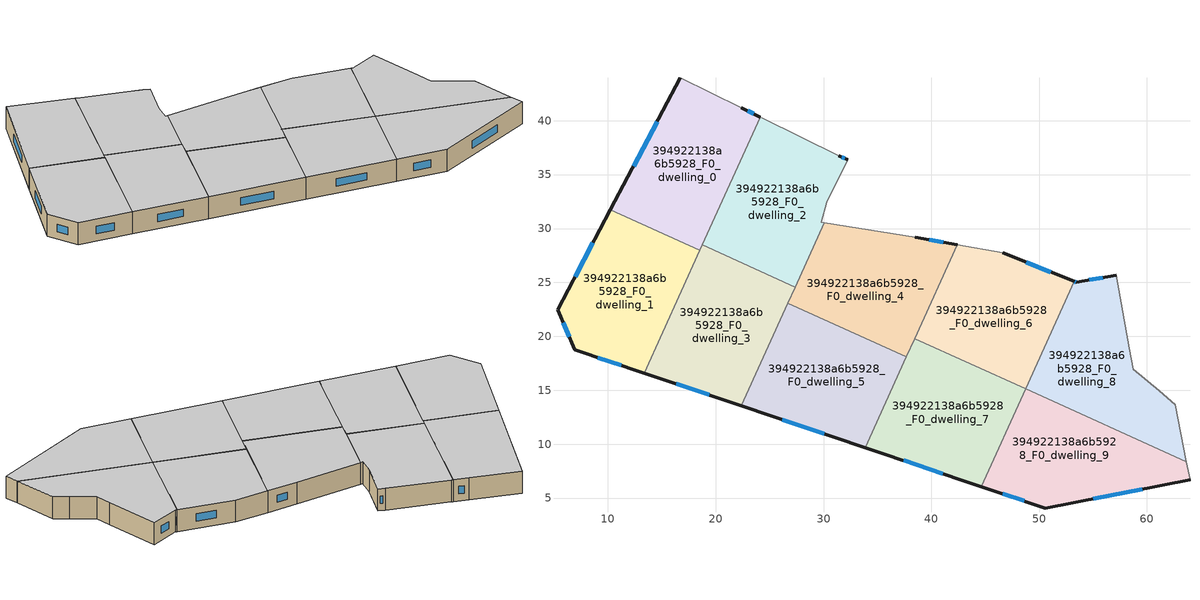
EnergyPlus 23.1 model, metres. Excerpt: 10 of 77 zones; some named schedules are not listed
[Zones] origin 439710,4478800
394922138a6b5928_F0_dwelling_0
 floor ground (EU_floor_Construction): 22.38,41.21 24.13,40.34 18.53,27.98 10.24,31.74 16.72,43.97 z0
 wall outside (EU_wall_Construction): 16.72,43.97 10.24,31.74 / 24.13,40.34 22.38,41.21 z0:3
 wall to 394922138a6b5928_F0_dwelling_1 (EU_wall_Construction): 10.24,31.74 18.53,27.98 z0:3
 wall adiabatic (EU_wall_Construction): 22.38,41.21 16.72,43.97 z0:3
 wall to 394922138a6b5928_F0_dwelling_2 (EU_wall_Construction): 18.75,28.48 24.13,40.34 z0:3
 wall to 394922138a6b5928_F0_dwelling_3 (EU_wall_Construction): 18.53,27.98 18.75,28.48 z0:3
 window (EU_Window_Construction): 14.57,39.92 12.39,35.8 / 23.55,40.63 22.96,40.92 z0.99:2.01
 ceiling to 394922138a6b5928_F1_dwelling_0 (EU_floor_Construction): 18.53,27.98 24.13,40.34 22.38,41.21 16.72,43.97 10.24,31.74 z3
394922138a6b5928_F0_dwelling_1
 floor ground (EU_floor_Construction): 18.53,27.98 13.36,16.59 6.94,18.75 5.33,22.47 10.24,31.74 z0
 wall outside (EU_wall_Construction): 10.24,31.74 5.33,22.47 6.94,18.75 13.36,16.59 z0:3
 wall to 394922138a6b5928_F0_dwelling_3 (EU_wall_Construction): 13.36,16.59 18.53,27.98 z0:3
 window (EU_Window_Construction): 5.86,21.24 6.41,19.98 / 8.61,28.67 6.96,25.54 / 9.07,18.03 11.23,17.31 z0.99:2.01
 ceiling to 394922138a6b5928_F1_dwelling_1 (EU_floor_Construction): 13.36,16.59 18.53,27.98 10.24,31.74 5.33,22.47 6.94,18.75 z3
394922138a6b5928_F0_dwelling_2
 floor ground (EU_floor_Construction): 31.43,36.76 32.23,36.37 30.32,32.43 29.78,30.59 30.07,30.54 27.36,24.57 18.75,28.48 24.13,40.34 24.35,40.23 z0
 wall outside (EU_wall_Construction): 32.23,36.37 31.43,36.76 z0:3
 wall adiabatic (EU_wall_Construction): 30.07,30.54 29.78,30.59 30.32,32.43 32.23,36.37 / 31.43,36.76 24.35,40.23 24.13,40.34 z0:3
 wall to 394922138a6b5928_F0_dwelling_3 (EU_wall_Construction): 18.75,28.48 27.36,24.57 z0:3
 wall to 394922138a6b5928_F0_dwelling_4 (EU_wall_Construction): 27.36,24.57 30.07,30.54 z0:3
 window (EU_Window_Construction): 31.96,36.5 31.7,36.63 z0.99:2.01
 ceiling to 394922138a6b5928_F1_dwelling_2 (EU_floor_Construction): 27.36,24.57 30.07,30.54 29.78,30.59 30.32,32.43 32.23,36.37 31.43,36.76 24.35,40.23 24.13,40.34 18.75,28.48 z3
394922138a6b5928_F0_dwelling_3
 floor ground (EU_floor_Construction): 27.36,24.57 22.37,13.56 13.36,16.59 18.75,28.48 z0
 wall outside (EU_wall_Construction): 13.36,16.59 22.37,13.56 z0:3
 wall to 394922138a6b5928_F0_dwelling_5 (EU_wall_Construction): 22.37,13.56 26.68,23.08 z0:3
 wall to 394922138a6b5928_F0_dwelling_4 (EU_wall_Construction): 26.68,23.08 27.36,24.57 z0:3
 window (EU_Window_Construction): 16.35,15.59 19.38,14.56 z0.99:2.01
 ceiling to 394922138a6b5928_F1_dwelling_3 (EU_floor_Construction): 22.37,13.56 27.36,24.57 18.75,28.48 13.36,16.59 z3
394922138a6b5928_F0_dwelling_4
 floor ground (EU_floor_Construction): 42.4,28.5 37.68,18.09 26.68,23.08 30.07,30.54 38.51,29.21 z0
 wall outside (EU_wall_Construction): 42.4,28.5 38.51,29.21 z0:3
 wall to 394922138a6b5928_F0_dwelling_5 (EU_wall_Construction): 26.68,23.08 37.68,18.09 z0:3
 wall adiabatic (EU_wall_Construction): 38.51,29.21 30.07,30.54 z0:3
 wall to 394922138a6b5928_F0_dwelling_6 (EU_wall_Construction): 38.45,19.79 42.4,28.5 z0:3
 wall to 394922138a6b5928_F0_dwelling_7 (EU_wall_Construction): 37.68,18.09 38.45,19.79 z0:3
 window (EU_Window_Construction): 41.11,28.73 39.8,28.97 z0.99:2.01
 ceiling to 394922138a6b5928_F1_dwelling_4 (EU_floor_Construction): 37.68,18.09 42.4,28.5 38.51,29.21 30.07,30.54 26.68,23.08 z3
394922138a6b5928_F0_dwelling_5
 floor ground (EU_floor_Construction): 37.68,18.09 33.87,9.69 22.37,13.56 26.68,23.08 z0
 wall outside (EU_wall_Construction): 22.37,13.56 33.87,9.69 z0:3
 wall to 394922138a6b5928_F0_dwelling_7 (EU_wall_Construction): 33.87,9.69 37.68,18.09 z0:3
 window (EU_Window_Construction): 26.18,12.28 30.06,10.97 z0.99:2.01
 ceiling to 394922138a6b5928_F1_dwelling_5 (EU_floor_Construction): 33.87,9.69 37.68,18.09 26.68,23.08 22.37,13.56 z3
394922138a6b5928_F0_dwelling_6
 floor ground (EU_floor_Construction): 53.26,25.09 48.74,15.13 38.45,19.79 42.4,28.5 46.61,27.73 z0
 wall outside (EU_wall_Construction): 53.26,25.09 46.61,27.73 z0:3
 wall to 394922138a6b5928_F0_dwelling_7 (EU_wall_Construction): 38.45,19.79 48.74,15.13 z0:3
 wall adiabatic (EU_wall_Construction): 46.61,27.73 42.4,28.5 z0:3
 wall to 394922138a6b5928_F0_dwelling_8 (EU_wall_Construction): 48.74,15.13 53.26,25.09 z0:3
 window (EU_Window_Construction): 51.05,25.97 48.82,26.86 z0.99:2.01
 ceiling to 394922138a6b5928_F1_dwelling_6 (EU_floor_Construction): 48.74,15.13 53.26,25.09 46.61,27.73 42.4,28.5 38.45,19.79 z3
394922138a6b5928_F0_dwelling_7
 floor ground (EU_floor_Construction): 48.74,15.13 44.63,6.07 33.87,9.69 38.45,19.79 z0
 wall outside (EU_wall_Construction): 33.87,9.69 44.63,6.07 z0:3
 wall to 394922138a6b5928_F0_dwelling_9 (EU_wall_Construction): 44.63,6.07 48.74,15.12 z0:3
 window (EU_Window_Construction): 37.44,8.49 41.07,7.27 z0.99:2.01
 ceiling to 394922138a6b5928_F1_dwelling_7 (EU_floor_Construction): 44.63,6.07 48.74,15.13 38.45,19.79 33.87,9.69 z3
394922138a6b5928_F0_dwelling_8
 floor ground (EU_floor_Construction): 57.13,25.65 58.36,18.9 58.7,16.96 61.12,14.95 62.62,13.66 63.66,8.35 48.74,15.12 53.26,25.09 53.44,25.01 z0
 wall outside (EU_wall_Construction): 57.13,25.65 53.44,25.01 53.26,25.09 z0:3
 wall adiabatic (EU_wall_Construction): 63.66,8.35 62.62,13.66 61.12,14.95 58.7,16.96 58.36,18.9 57.13,25.65 z0:3
 wall to 394922138a6b5928_F0_dwelling_9 (EU_wall_Construction): 48.74,15.12 63.66,8.35 z0:3
 window (EU_Window_Construction): 53.38,25.04 53.32,25.06 / 55.91,25.44 54.66,25.22 z0.99:2.01
 ceiling to 394922138a6b5928_F1_dwelling_8 (EU_floor_Construction): 63.66,8.35 62.62,13.66 61.12,14.95 58.7,16.96 58.36,18.9 57.13,25.65 53.44,25.01 53.26,25.09 48.74,15.12 z3
394922138a6b5928_F0_dwelling_9
 floor ground (EU_floor_Construction): 63.66,8.35 63.99,6.69 50.58,4.07 44.63,6.07 48.74,15.12 z0
 wall outside (EU_wall_Construction): 44.63,6.07 50.58,4.07 63.99,6.69 z0:3
 wall adiabatic (EU_wall_Construction): 63.99,6.69 63.66,8.35 z0:3
 window (EU_Window_Construction): 46.6,5.41 48.61,4.73 / 55.02,4.94 59.54,5.82 z0.99:2.01
 ceiling to 394922138a6b5928_F1_dwelling_9 (EU_floor_Construction): 63.99,6.69 63.66,8.35 48.74,15.12 44.63,6.07 50.58,4.07 z3
[Building]
EU S2 Campaign: North Axis=0; Terrain=City; Solar Distribution=FullExterior
[Site:Location]
Madrid: Latitude=40.5; Longitude=-3.5; Time Zone=1; Elevation=609
[SizingPeriod:WeatherFileDays]
AnnualSizingPeriod: Begin Month=1; Begin Day of Month=1; End Month=12; End Day of Month=31; Day of Week for Start Day=Monday; Use Weather File Daylight Saving Period=No; Use Weather File Rain and Snow Indicators=No
[MATERIAL]
EU_InternalMass_Material: Roughness=MediumRough; Thickness=0.1; Conductivity=1; Density=1800; Specific Heat=900; Thermal Absorptance=0.9; Solar Absorptance=0.7; Visible Absorptance=0.7
[MATERIAL:NOMASS] Roughness=MediumRough; Thermal Absorptance=0.9; Solar Absorptance=0.7; Visible Absorptance=0.7
Name | Thermal Resistance
EU_wall_NoMass | 0.609216
EU_floor_NoMass | 0.568163
[WINDOWMATERIAL:SIMPLEGLAZINGSYSTEM]
EU_Window_SimpleGlazing: UFactor=5.50606; Solar Heat Gain Coefficient=0.85; Visible Transmittance=0.85
[CONSTRUCTION]
EU_wall_Construction: EU_wall_NoMass
EU_floor_Construction: EU_floor_NoMass
EU_InternalMass_Construction: EU_InternalMass_Material
EU_Window_Construction: EU_Window_SimpleGlazing
[ZONE] Type=1; Multiplier=1; Ceiling Height=autocalculate; Floor Area=autocalculate; Part of Total Floor Area=Yes
Name | Volume
394922138a6b5928_F0_dwelling_0 | 356.509
394922138a6b5928_F0_dwelling_1 | 356.458
394922138a6b5928_F0_dwelling_2 | 356.492
394922138a6b5928_F0_dwelling_3 | 356.491
394922138a6b5928_F0_dwelling_4 | 356.486
394922138a6b5928_F0_dwelling_5 | 356.467
394922138a6b5928_F0_dwelling_6 | 356.495
394922138a6b5928_F0_dwelling_7 | 356.487
394922138a6b5928_F0_dwelling_8 | 356.501
394922138a6b5928_F0_dwelling_9 | 356.481
[INTERNALMASS] Construction=EU_InternalMass_Construction
Name | Zone or ZoneList | Surface Area
394922138a6b5928_F0_dwelling_0_EU_InternalMass | 394922138a6b5928_F0_dwelling_0 | 118.836
394922138a6b5928_F0_dwelling_1_EU_InternalMass | 394922138a6b5928_F0_dwelling_1 | 118.82
394922138a6b5928_F0_dwelling_2_EU_InternalMass | 394922138a6b5928_F0_dwelling_2 | 118.83
394922138a6b5928_F0_dwelling_3_EU_InternalMass | 394922138a6b5928_F0_dwelling_3 | 118.83
394922138a6b5928_F0_dwelling_4_EU_InternalMass | 394922138a6b5928_F0_dwelling_4 | 118.83
394922138a6b5928_F0_dwelling_5_EU_InternalMass | 394922138a6b5928_F0_dwelling_5 | 118.822
394922138a6b5928_F0_dwelling_6_EU_InternalMass | 394922138a6b5928_F0_dwelling_6 | 118.831
394922138a6b5928_F0_dwelling_7_EU_InternalMass | 394922138a6b5928_F0_dwelling_7 | 118.826
394922138a6b5928_F0_dwelling_8_EU_InternalMass | 394922138a6b5928_F0_dwelling_8 | 118.833
394922138a6b5928_F0_dwelling_9_EU_InternalMass | 394922138a6b5928_F0_dwelling_9 | 118.826
[OTHEREQUIPMENT] Fuel Type=Electricity; Design Level Calculation Method=Watts/Area; Power per Zone Floor Area=1; Fraction Latent=0; Fraction Radiant=0; Fraction Lost=0; Carbon Dioxide Generation Rate=0; EndUse Subcategory=EU_Step8_InternalGains
Name | Zone or ZoneList or Space or SpaceList | Schedule
EU_Step8_InternalGain_394922138a6b5928_F0_dwelling_0_f000 | 394922138a6b5928_F0_dwelling_0 | EU_Step8_GainSchedule_394922138a6b5928_F0_dwelling_0_f000
EU_Step8_InternalGain_394922138a6b5928_F0_dwelling_1_f000 | 394922138a6b5928_F0_dwelling_1 | EU_Step8_GainSchedule_394922138a6b5928_F0_dwelling_1_f000
EU_Step8_InternalGain_394922138a6b5928_F0_dwelling_2_f000 | 394922138a6b5928_F0_dwelling_2 | EU_Step8_GainSchedule_394922138a6b5928_F0_dwelling_2_f000
EU_Step8_InternalGain_394922138a6b5928_F0_dwelling_3_f000 | 394922138a6b5928_F0_dwelling_3 | EU_Step8_GainSchedule_394922138a6b5928_F0_dwelling_3_f000
EU_Step8_InternalGain_394922138a6b5928_F0_dwelling_4_f000 | 394922138a6b5928_F0_dwelling_4 | EU_Step8_GainSchedule_394922138a6b5928_F0_dwelling_4_f000
EU_Step8_InternalGain_394922138a6b5928_F0_dwelling_5_f000 | 394922138a6b5928_F0_dwelling_5 | EU_Step8_GainSchedule_394922138a6b5928_F0_dwelling_5_f000
EU_Step8_InternalGain_394922138a6b5928_F0_dwelling_6_f000 | 394922138a6b5928_F0_dwelling_6 | EU_Step8_GainSchedule_394922138a6b5928_F0_dwelling_6_f000
EU_Step8_InternalGain_394922138a6b5928_F0_dwelling_7_f000 | 394922138a6b5928_F0_dwelling_7 | EU_Step8_GainSchedule_394922138a6b5928_F0_dwelling_7_f000
EU_Step8_InternalGain_394922138a6b5928_F0_dwelling_8_f000 | 394922138a6b5928_F0_dwelling_8 | EU_Step8_GainSchedule_394922138a6b5928_F0_dwelling_8_f000
EU_Step8_InternalGain_394922138a6b5928_F0_dwelling_9_f000 | 394922138a6b5928_F0_dwelling_9 | EU_Step8_GainSchedule_394922138a6b5928_F0_dwelling_9_f000
[ZONEVENTILATION:DESIGNFLOWRATE] Schedule=EU_AlwaysOn; Design Flow Rate Calculation Method=AirChanges/Hour; Air Changes per Hour=0.752966; Ventilation Type=Natural; Fan Pressure Rise=0; Fan Total Efficiency=1; Constant Term Coefficient=1; Temperature Term Coefficient=0; Velocity Term Coefficient=0; Velocity Squared Term Coefficient=0; Minimum Indoor Temperature=-100; Maximum Indoor Temperature=100; Delta Temperature=-100; Minimum Outdoor Temperature=-100; Maximum Outdoor Temperature=100; Maximum Wind Speed=40
Name | Zone or ZoneList or Space or SpaceList
EU_ConstantAir_394922138a6b5928_F0_dwelling_0 | 394922138a6b5928_F0_dwelling_0
EU_ConstantAir_394922138a6b5928_F0_dwelling_1 | 394922138a6b5928_F0_dwelling_1
EU_ConstantAir_394922138a6b5928_F0_dwelling_2 | 394922138a6b5928_F0_dwelling_2
EU_ConstantAir_394922138a6b5928_F0_dwelling_3 | 394922138a6b5928_F0_dwelling_3
EU_ConstantAir_394922138a6b5928_F0_dwelling_4 | 394922138a6b5928_F0_dwelling_4
EU_ConstantAir_394922138a6b5928_F0_dwelling_5 | 394922138a6b5928_F0_dwelling_5
EU_ConstantAir_394922138a6b5928_F0_dwelling_6 | 394922138a6b5928_F0_dwelling_6
EU_ConstantAir_394922138a6b5928_F0_dwelling_7 | 394922138a6b5928_F0_dwelling_7
EU_ConstantAir_394922138a6b5928_F0_dwelling_8 | 394922138a6b5928_F0_dwelling_8
EU_ConstantAir_394922138a6b5928_F0_dwelling_9 | 394922138a6b5928_F0_dwelling_9
[HVACTEMPLATE:THERMOSTAT] Constant Heating Setpoint=20; Constant Cooling Setpoint=50
EU_HeatOnly_394922138a6b5928_F0_dwelling_0; EU_HeatOnly_394922138a6b5928_F0_dwelling_1; EU_HeatOnly_394922138a6b5928_F0_dwelling_2; EU_HeatOnly_394922138a6b5928_F0_dwelling_3; EU_HeatOnly_394922138a6b5928_F0_dwelling_4; EU_HeatOnly_394922138a6b5928_F0_dwelling_5; EU_HeatOnly_394922138a6b5928_F0_dwelling_6; EU_HeatOnly_394922138a6b5928_F0_dwelling_7; EU_HeatOnly_394922138a6b5928_F0_dwelling_8; EU_HeatOnly_394922138a6b5928_F0_dwelling_9; EU_HeatOnly_394922138a6b5928_F1_dwelling_0; EU_HeatOnly_394922138a6b5928_F1_dwelling_1; EU_HeatOnly_394922138a6b5928_F1_dwelling_2; EU_HeatOnly_394922138a6b5928_F1_dwelling_3; EU_HeatOnly_394922138a6b5928_F1_dwelling_4; EU_HeatOnly_394922138a6b5928_F1_dwelling_5; EU_HeatOnly_394922138a6b5928_F1_dwelling_6; EU_HeatOnly_394922138a6b5928_F1_dwelling_7; EU_HeatOnly_394922138a6b5928_F1_dwelling_8; EU_HeatOnly_394922138a6b5928_F1_dwelling_9; EU_HeatOnly_394922138a6b5928_F2_dwelling_0; EU_HeatOnly_394922138a6b5928_F2_dwelling_1; EU_HeatOnly_394922138a6b5928_F2_dwelling_2; EU_HeatOnly_394922138a6b5928_F2_dwelling_3; EU_HeatOnly_394922138a6b5928_F2_dwelling_4; EU_HeatOnly_394922138a6b5928_F2_dwelling_5; EU_HeatOnly_394922138a6b5928_F2_dwelling_6; EU_HeatOnly_394922138a6b5928_F2_dwelling_7; EU_HeatOnly_394922138a6b5928_F2_dwelling_8; EU_HeatOnly_394922138a6b5928_F2_dwelling_9; EU_HeatOnly_394922138a6b5928_F3_dwelling_0; EU_HeatOnly_394922138a6b5928_F3_dwelling_1; EU_HeatOnly_394922138a6b5928_F3_dwelling_2; EU_HeatOnly_394922138a6b5928_F3_dwelling_3; EU_HeatOnly_394922138a6b5928_F3_dwelling_4; EU_HeatOnly_394922138a6b5928_F3_dwelling_5; EU_HeatOnly_394922138a6b5928_F3_dwelling_6; EU_HeatOnly_394922138a6b5928_F3_dwelling_7; EU_HeatOnly_394922138a6b5928_F3_dwelling_8; EU_HeatOnly_394922138a6b5928_F3_dwelling_9; EU_HeatOnly_394922138a6b5928_F4_dwelling_0; EU_HeatOnly_394922138a6b5928_F4_dwelling_1; EU_HeatOnly_394922138a6b5928_F4_dwelling_2; EU_HeatOnly_394922138a6b5928_F4_dwelling_3; EU_HeatOnly_394922138a6b5928_F4_dwelling_4; EU_HeatOnly_394922138a6b5928_F4_dwelling_5; EU_HeatOnly_394922138a6b5928_F4_dwelling_6; EU_HeatOnly_394922138a6b5928_F4_dwelling_7; EU_HeatOnly_394922138a6b5928_F4_dwelling_8; EU_HeatOnly_394922138a6b5928_F4_dwelling_9; EU_HeatOnly_394922138a6b5928_F5_dwelling_0; EU_HeatOnly_394922138a6b5928_F5_dwelling_1; EU_HeatOnly_394922138a6b5928_F5_dwelling_2; EU_HeatOnly_394922138a6b5928_F5_dwelling_3; EU_HeatOnly_394922138a6b5928_F5_dwelling_4; EU_HeatOnly_394922138a6b5928_F5_dwelling_5; EU_HeatOnly_394922138a6b5928_F5_dwelling_6; EU_HeatOnly_394922138a6b5928_F5_dwelling_7; EU_HeatOnly_394922138a6b5928_F5_dwelling_8; EU_HeatOnly_394922138a6b5928_F6_dwelling_0; EU_HeatOnly_394922138a6b5928_F6_dwelling_1; EU_HeatOnly_394922138a6b5928_F6_dwelling_2; EU_HeatOnly_394922138a6b5928_F6_dwelling_3; EU_HeatOnly_394922138a6b5928_F6_dwelling_4; EU_HeatOnly_394922138a6b5928_F6_dwelling_5; EU_HeatOnly_394922138a6b5928_F6_dwelling_6; EU_HeatOnly_394922138a6b5928_F6_dwelling_7; EU_HeatOnly_394922138a6b5928_F6_dwelling_8; EU_HeatOnly_394922138a6b5928_F7_dwelling_0; EU_HeatOnly_394922138a6b5928_F7_dwelling_1; EU_HeatOnly_394922138a6b5928_F7_dwelling_2; EU_HeatOnly_394922138a6b5928_F7_dwelling_3; EU_HeatOnly_394922138a6b5928_F7_dwelling_4; EU_HeatOnly_394922138a6b5928_F7_dwelling_5; EU_HeatOnly_394922138a6b5928_F7_dwelling_6; EU_HeatOnly_394922138a6b5928_F7_dwelling_7; EU_HeatOnly_394922138a6b5928_F7_dwelling_8
[HVACTEMPLATE:ZONE:IDEALLOADSAIRSYSTEM] System Availability Schedule=EU_AlwaysOn; Maximum Heating Supply Air Temperature=50; Minimum Cooling Supply Air Temperature=13; Maximum Heating Supply Air Humidity Ratio=0.0156; Minimum Cooling Supply Air Humidity Ratio=0.0077; Heating Limit=NoLimit; Cooling Limit=NoLimit; Heating Availability Schedule=EU_AlwaysOn; Cooling Availability Schedule=EU_CoolingOff; Dehumidification Control Type=ConstantSensibleHeatRatio; Cooling Sensible Heat Ratio=0.7; Dehumidification Setpoint=60; Humidification Control Type=None; Humidification Setpoint=30; Outdoor Air Method=None; Outdoor Air Flow Rate per Person=0.00944; Outdoor Air Flow Rate per Zone Floor Area=0; Outdoor Air Flow Rate per Zone=0; Demand Controlled Ventilation Type=None; Outdoor Air Economizer Type=NoEconomizer; Heat Recovery Type=None; Sensible Heat Recovery Effectiveness=0.7; Latent Heat Recovery Effectiveness=0.65
Name | Template Thermostat
394922138a6b5928_F0_dwelling_0 | EU_HeatOnly_394922138a6b5928_F0_dwelling_0
394922138a6b5928_F0_dwelling_1 | EU_HeatOnly_394922138a6b5928_F0_dwelling_1
394922138a6b5928_F0_dwelling_2 | EU_HeatOnly_394922138a6b5928_F0_dwelling_2
394922138a6b5928_F0_dwelling_3 | EU_HeatOnly_394922138a6b5928_F0_dwelling_3
394922138a6b5928_F0_dwelling_4 | EU_HeatOnly_394922138a6b5928_F0_dwelling_4
394922138a6b5928_F0_dwelling_5 | EU_HeatOnly_394922138a6b5928_F0_dwelling_5
394922138a6b5928_F0_dwelling_6 | EU_HeatOnly_394922138a6b5928_F0_dwelling_6
394922138a6b5928_F0_dwelling_7 | EU_HeatOnly_394922138a6b5928_F0_dwelling_7
394922138a6b5928_F0_dwelling_8 | EU_HeatOnly_394922138a6b5928_F0_dwelling_8
394922138a6b5928_F0_dwelling_9 | EU_HeatOnly_394922138a6b5928_F0_dwelling_9
[SIZING:ZONE] Zone Cooling Design Supply Air Temperature Input Method=SupplyAirTemperature; Zone Cooling Design Supply Air Temperature=13; Zone Heating Design Supply Air Temperature Input Method=SupplyAirTemperature; Zone Heating Design Supply Air Temperature=50; Zone Cooling Design Supply Air Humidity Ratio=0.008; Zone Heating Design Supply Air Humidity Ratio=0.008; Cooling Design Air Flow Method=DesignDay; Cooling Design Air Flow Rate=0; Cooling Minimum Air Flow per Zone Floor Area=0.000762; Cooling Minimum Air Flow=0; Cooling Minimum Air Flow Fraction=0.2; Heating Design Air Flow Method=DesignDay; Heating Design Air Flow Rate=0; Heating Maximum Air Flow per Zone Floor Area=0.002032; Heating Maximum Air Flow=0.141576; Heating Maximum Air Flow Fraction=0.3; Account for Dedicated Outdoor Air System=No; Dedicated Outdoor Air System Control Strategy=NeutralSupplyAir; Dedicated Outdoor Air Low Setpoint Temperature for Design=autosize; Dedicated Outdoor Air High Setpoint Temperature for Design=autosize; Zone Load Sizing Method=Sensible Load Only No Latent Load; Zone Latent Cooling Design Supply Air Humidity Ratio Input Method=HumidityRatioDifference; Zone Cooling Design Supply Air Humidity Ratio Difference=0.005; Zone Latent Heating Design Supply Air Humidity Ratio Input Method=HumidityRatioDifference; Zone Humidification Design Supply Air Humidity Ratio Difference=0.005
394922138a6b5928_F0_dwelling_0; 394922138a6b5928_F0_dwelling_1; 394922138a6b5928_F0_dwelling_2; 394922138a6b5928_F0_dwelling_3; 394922138a6b5928_F0_dwelling_4; 394922138a6b5928_F0_dwelling_5; 394922138a6b5928_F0_dwelling_6; 394922138a6b5928_F0_dwelling_7; 394922138a6b5928_F0_dwelling_8; 394922138a6b5928_F0_dwelling_9
[SCHEDULE:FILE] Column Number=1; Rows to Skip at Top=0; Number of Hours of Data=8760; Column Separator=Comma; Interpolate to Timestep=No; Minutes per Item=60; Adjust Schedule for Daylight Savings=Yes
Name | File
EU_Step8_GainSchedule_394922138a6b5928_F0_dwelling_0_f000 | ../../schedules/394922138a6b5928/394922138a6b5928_F0_dwelling_0_f000_gain.csv
EU_Step8_GainSchedule_394922138a6b5928_F0_dwelling_1_f000 | ../../schedules/394922138a6b5928/394922138a6b5928_F0_dwelling_1_f000_gain.csv
EU_Step8_GainSchedule_394922138a6b5928_F0_dwelling_2_f000 | ../../schedules/394922138a6b5928/394922138a6b5928_F0_dwelling_2_f000_gain.csv
EU_Step8_GainSchedule_394922138a6b5928_F0_dwelling_3_f000 | ../../schedules/394922138a6b5928/394922138a6b5928_F0_dwelling_3_f000_gain.csv
EU_Step8_GainSchedule_394922138a6b5928_F0_dwelling_4_f000 | ../../schedules/394922138a6b5928/394922138a6b5928_F0_dwelling_4_f000_gain.csv
EU_Step8_GainSchedule_394922138a6b5928_F0_dwelling_5_f000 | ../../schedules/394922138a6b5928/394922138a6b5928_F0_dwelling_5_f000_gain.csv
EU_Step8_GainSchedule_394922138a6b5928_F0_dwelling_6_f000 | ../../schedules/394922138a6b5928/394922138a6b5928_F0_dwelling_6_f000_gain.csv
